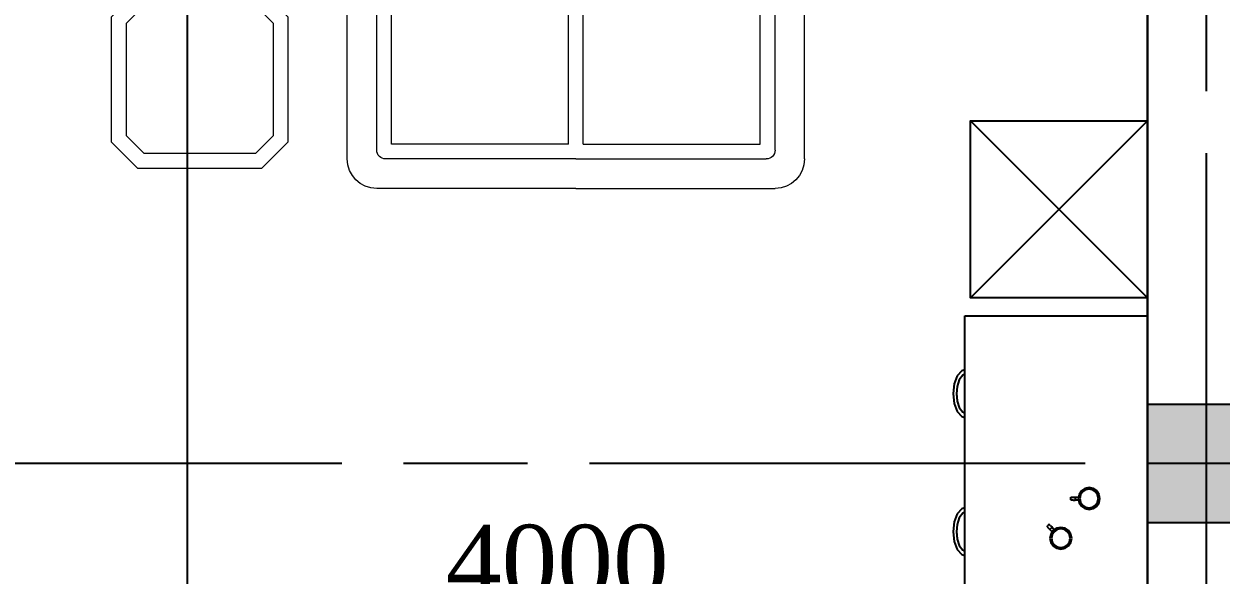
# Model space of a CAD drawing. Header units: inches. Extents: x 2870606 to 3671143, y -733551 to -473558.
# Drawn here: x 3545936 to 3549993, y -506801 to -504934 of the extents above; entities that cross this region are included whole.
import ezdxf

# ---------------------------------------------------------------- set-up
doc = ezdxf.new("R2010")
doc.units = ezdxf.units.IN
doc.header["$MEASUREMENT"] = 0
doc.linetypes.add('ACAD_ISO08W100', pattern=[36, 24, -3, 6, -3])
doc.linetypes.add('NIEIOIAY', pattern=[0])
doc.layers.add('МЕБЕЛИРОВКА', color=7, linetype='Continuous')
doc.styles.add('J~stule', font='dutch.ttf')
doc.dimstyles.new('J~style', dxfattribs={"dimscale": 100, "dimtxt": 2.5, "dimasz": 2, "dimexe": 0.55, "dimexo": 0.725, "dimtad": 1, "dimdec": 0, "dimdsep": 46, "dimtxsty": 'J~stule', "dimblk": 'OBLIQUE', "dimcen": 2, "dimdle": 0.5, "dimadec": 0, "dimazin": 0, "dimtfac": 1, "dimtdec": 0, "dimtmove": 0, "dimatfit": 3, "dimfxl": 1, "dimarcsym": 0})

# ---------------------------------------------------------------- blocks, each defined once
blk = doc.blocks.new('fgdgf')
for p, q in [((832278.4, 156203.2, -1288.5), (832278.4, 158583.3, -1288.5)), ((831659.5, 157126, -1288.5), (831659.5, 156203.2, -1288.5)), ((831623.6, 156967.4, -1288.5), (831633.9, 156994.7, -1288.5)), ((831633.9, 156994.7, -1288.5), (831649.1, 157011.8, -1288.5)), ((831641, 156981.5, -1288.5), (831652.4, 156997.2, -1288.5)), ((831649.1, 157011.8, -1288.5), (831659.5, 157014.4, -1288.5)), ((831652.4, 156997.2, -1288.5), (831659.5, 157000.8, -1288.5)), ((831971.1, 156990.5, -1288.5), (831985.2, 156993.3, -1288.5)), ((831985.2, 156993.3, -1288.5), (831999.3, 156990.5, -1288.5)), ((831619.9, 156934.6, -1288.5), (831623.6, 156967.4, -1288.5)), ((831631.1, 156934.6, -1288.5), (831633.7, 156959.7, -1288.5)), ((831631.2, 156934, -1288.5), (831633.7, 156958.6, -1288.5)), ((831633.7, 156959.7, -1288.5), (831641, 156981.5, -1288.5)), ((831948.3, 156956.5, -1288.5), (831951.1, 156970.6, -1288.5)), ((831951.1, 156942.4, -1288.5), (831948.3, 156956.5, -1288.5)), ((831951.1, 156970.6, -1288.5), (831959.1, 156982.6, -1288.5)), ((831953.6, 156956.5, -1288.5), (831956, 156968.6, -1288.5)), ((831956, 156944.4, -1288.5), (831953.6, 156956.5, -1288.5)), ((831956, 156968.6, -1288.5), (831962.8, 156978.8, -1288.5)), ((831959.1, 156982.6, -1288.5), (831971.1, 156990.5, -1288.5)), ((831962.8, 156978.8, -1288.5), (831973.1, 156985.7, -1288.5)), ((831973.1, 156985.7, -1288.5), (831985.2, 156988.1, -1288.5)), ((831985.2, 156988.1, -1288.5), (831997.2, 156985.7, -1288.5)), ((831997.2, 156985.7, -1288.5), (832007.5, 156978.8, -1288.5)), ((831999.3, 156990.5, -1288.5), (832011.2, 156982.6, -1288.5)), ((832007.5, 156978.8, -1288.5), (832014.3, 156968.6, -1288.5)), ((832011.2, 156982.6, -1288.5), (832019.2, 156970.6, -1288.5)), ((832014.3, 156968.6, -1288.5), (832016.7, 156956.5, -1288.5)), ((832016.7, 156956.5, -1288.5), (832014.3, 156944.4, -1288.5)), ((832019.2, 156970.6, -1288.5), (832022, 156956.5, -1288.5)), ((832022, 156956.5, -1288.5), (832019.2, 156942.4, -1288.5)), ((831619.9, 156933.5, -1288.5), (831620, 156934, -1288.5)), ((831623.6, 156900.7, -1288.5), (831619.9, 156933.5, -1288.5)), ((831633.7, 156909.5, -1288.5), (831631.1, 156934.6, -1288.5)), ((831938.4, 156917.5, -1288.5), (831939.7, 156918.7, -1288.5)), ((831938.4, 156916.5, -1288.5), (831938.4, 156917.5, -1288.5)), ((831939.5, 156914.8, -1288.5), (831938.4, 156916.5, -1288.5)), ((831941.2, 156912.8, -1288.5), (831939.5, 156914.8, -1288.5)), ((831939.7, 156918.7, -1288.5), (831943.1, 156922.1, -1288.5)), ((831943.2, 156911.1, -1288.5), (831941.2, 156912.8, -1288.5)), ((831943.1, 156922.1, -1288.5), (831947.7, 156926.8, -1288.5)), ((831944.9, 156910, -1288.5), (831943.2, 156911.1, -1288.5)), ((831947.1, 156911.3, -1288.5), (831945.9, 156910, -1288.5)), ((831950.5, 156914.7, -1288.5), (831947.1, 156911.3, -1288.5)), ((831947.7, 156926.8, -1288.5), (831952.4, 156931.4, -1288.5)), ((831947.7, 156926.8, -1288.5), (831948.2, 156926.3, -1288.5)), ((831949.6, 156924.9, -1288.5), (831948.2, 156926.3, -1288.5)), ((831951.4, 156923, -1288.5), (831949.6, 156924.9, -1288.5)), ((831950.5, 156914.7, -1288.5), (831955.2, 156919.3, -1288.5)), ((831959.1, 156930.5, -1288.5), (831951.1, 156942.4, -1288.5)), ((831953.3, 156921.2, -1288.5), (831951.4, 156923, -1288.5)), ((831952.4, 156931.4, -1288.5), (831955.8, 156934.8, -1288.5)), ((831954.7, 156919.8, -1288.5), (831953.3, 156921.2, -1288.5)), ((831955.2, 156919.3, -1288.5), (831954.7, 156919.8, -1288.5)), ((831955.2, 156919.3, -1288.5), (831959.8, 156924, -1288.5)), ((831955.8, 156934.8, -1288.5), (831956, 156935.1, -1288.5)), ((831962.8, 156934.2, -1288.5), (831956, 156944.4, -1288.5)), ((831956, 156935.1, -1288.5), (831956.1, 156935, -1288.5)), ((831957.5, 156932.8, -1288.5), (831956.5, 156934.4, -1288.5)), ((831958.3, 156931.7, -1288.5), (831957.5, 156932.8, -1288.5)), ((831971.1, 156922.5, -1288.5), (831959.1, 156930.5, -1288.5)), ((831959.8, 156924, -1288.5), (831963.4, 156927.6, -1288.5)), ((831962.8, 156928, -1288.5), (831961.7, 156928.7, -1288.5)), ((831973.1, 156927.3, -1288.5), (831962.8, 156934.2, -1288.5)), ((831963.1, 156927.8, -1288.5), (831962.8, 156928, -1288.5)), ((831985.2, 156919.7, -1288.5), (831971.1, 156922.5, -1288.5)), ((831985.2, 156924.9, -1288.5), (831973.1, 156927.3, -1288.5)), ((831997.2, 156927.3, -1288.5), (831985.2, 156924.9, -1288.5)), ((831999.3, 156922.5, -1288.5), (831985.2, 156919.7, -1288.5)), ((832007.5, 156934.2, -1288.5), (831997.2, 156927.3, -1288.5)), ((832011.2, 156930.5, -1288.5), (831999.3, 156922.5, -1288.5)), ((832014.3, 156944.4, -1288.5), (832007.5, 156934.2, -1288.5)), ((832019.2, 156942.4, -1288.5), (832011.2, 156930.5, -1288.5)), ((831633.9, 156873.4, -1288.5), (831623.6, 156900.7, -1288.5)), ((831641, 156887.6, -1288.5), (831633.7, 156909.5, -1288.5)), ((831649.1, 156856.3, -1288.5), (831633.9, 156873.4, -1288.5)), ((831652.4, 156871.9, -1288.5), (831641, 156887.6, -1288.5)), ((831659.5, 156868.3, -1288.5), (831652.4, 156871.9, -1288.5)), ((831945.9, 156910, -1288.5), (831944.9, 156910, -1288.5)), ((831659.5, 156853.6, -1288.5), (831649.1, 156856.3, -1288.5)), ((832043.9, 156821.8, -1288.5), (832046.7, 156835.9, -1288.5)), ((832046.7, 156835.9, -1288.5), (832054.7, 156847.9, -1288.5)), ((832049.2, 156821.8, -1288.5), (832051.6, 156833.9, -1288.5)), ((832051.6, 156833.9, -1288.5), (832058.4, 156844.2, -1288.5)), ((832054.7, 156847.9, -1288.5), (832066.7, 156855.9, -1288.5)), ((832058.4, 156844.2, -1288.5), (832068.7, 156851, -1288.5)), ((832066.7, 156855.9, -1288.5), (832080.8, 156858.7, -1288.5)), ((832068.7, 156851, -1288.5), (832080.8, 156853.4, -1288.5)), ((832080.8, 156858.7, -1288.5), (832094.9, 156855.9, -1288.5)), ((832080.8, 156853.4, -1288.5), (832092.8, 156851, -1288.5)), ((832092.8, 156851, -1288.5), (832103.1, 156844.2, -1288.5)), ((832094.9, 156855.9, -1288.5), (832106.8, 156847.9, -1288.5)), ((832103.1, 156844.2, -1288.5), (832109.9, 156833.9, -1288.5)), ((832106.8, 156847.9, -1288.5), (832114.8, 156835.9, -1288.5)), ((832109.9, 156833.9, -1288.5), (832112.3, 156821.8, -1288.5)), ((832114.8, 156835.9, -1288.5), (832117.6, 156821.8, -1288.5)), ((832018.9, 156824.6, -1288.5), (832018.8, 156822, -1288.5)), ((832018.8, 156822, -1288.5), (832018.9, 156819.4, -1288.5)), ((832019.4, 156826.6, -1288.5), (832018.9, 156824.6, -1288.5)), ((832018.9, 156819.4, -1288.5), (832019.4, 156817.4, -1288.5)), ((832020.1, 156827.3, -1288.5), (832019.4, 156826.6, -1288.5)), ((832019.4, 156817.4, -1288.5), (832020.1, 156816.7, -1288.5)), ((832026.7, 156827.3, -1288.5), (832020.1, 156827.3, -1288.5)), ((832020.1, 156816.7, -1288.5), (832044.9, 156816.7, -1288.5)), ((832026.7, 156827.3, -1288.5), (832033.2, 156827.3, -1288.5)), ((832033.2, 156827.3, -1288.5), (832033.2, 156826.6, -1288.5)), ((832039.8, 156827.3, -1288.5), (832033.2, 156827.3, -1288.5)), ((832033.2, 156817.4, -1288.5), (832033.2, 156826.6, -1288.5)), ((832033.2, 156816.7, -1288.5), (832033.2, 156817.4, -1288.5)), ((832045, 156827.3, -1288.5), (832039.8, 156827.3, -1288.5)), ((832043.9, 156821.8, -1288.5), (832044.4, 156819.4, -1288.5)), ((832046.7, 156807.7, -1288.5), (832043.9, 156821.8, -1288.5)), ((832044.2, 156823.4, -1288.5), (832044.9, 156826.6, -1288.5)), ((832044.4, 156819.4, -1288.5), (832044.7, 156818, -1288.5)), ((832044.5, 156824.6, -1288.5), (832044.9, 156826.9, -1288.5)), ((832044.9, 156826.9, -1288.5), (832045, 156827.3, -1288.5)), ((832044.9, 156826.9, -1288.5), (832044.9, 156826.6, -1288.5)), ((832044.9, 156817, -1288.5), (832044.9, 156817.1, -1288.5)), ((832044.9, 156817, -1288.5), (832044.9, 156817, -1288.5)), ((832054.7, 156795.8, -1288.5), (832046.7, 156807.7, -1288.5)), ((832051.6, 156809.8, -1288.5), (832049.2, 156821.8, -1288.5)), ((832058.4, 156799.5, -1288.5), (832051.6, 156809.8, -1288.5)), ((832066.7, 156787.8, -1288.5), (832054.7, 156795.8, -1288.5)), ((832068.7, 156792.7, -1288.5), (832058.4, 156799.5, -1288.5)), ((832080.8, 156790.3, -1288.5), (832068.7, 156792.7, -1288.5)), ((832092.8, 156792.7, -1288.5), (832080.8, 156790.3, -1288.5)), ((832103.1, 156799.5, -1288.5), (832092.8, 156792.7, -1288.5)), ((832106.8, 156795.8, -1288.5), (832094.9, 156787.8, -1288.5)), ((832109.9, 156809.8, -1288.5), (832103.1, 156799.5, -1288.5)), ((832114.8, 156807.7, -1288.5), (832106.8, 156795.8, -1288.5)), ((832112.3, 156821.8, -1288.5), (832109.9, 156809.8, -1288.5)), ((832117.6, 156821.8, -1288.5), (832114.8, 156807.7, -1288.5)), ((832080.8, 156785, -1288.5), (832066.7, 156787.8, -1288.5)), ((832094.9, 156787.8, -1288.5), (832080.8, 156785, -1288.5)), ((831649.1, 156544.3, -1288.5), (831659.5, 156546.9, -1288.5)), ((831623.6, 156499.9, -1288.5), (831633.9, 156527.2, -1288.5)), ((831633.7, 156492.2, -1288.5), (831641, 156514, -1288.5)), ((831633.9, 156527.2, -1288.5), (831649.1, 156544.3, -1288.5)), ((831641, 156514, -1288.5), (831652.4, 156529.7, -1288.5)), ((831652.4, 156529.7, -1288.5), (831659.5, 156533.3, -1288.5)), ((831619.9, 156467.1, -1288.5), (831623.6, 156499.9, -1288.5)), ((831619.9, 156466, -1288.5), (831620, 156466.5, -1288.5)), ((831623.6, 156433.2, -1288.5), (831619.9, 156466, -1288.5)), ((831631.1, 156467.1, -1288.5), (831633.7, 156492.2, -1288.5)), ((831633.7, 156442, -1288.5), (831631.1, 156467.1, -1288.5)), ((831631.2, 156466.5, -1288.5), (831633.7, 156491.1, -1288.5)), ((831633.9, 156405.9, -1288.5), (831623.6, 156433.2, -1288.5)), ((831641, 156420.1, -1288.5), (831633.7, 156442, -1288.5)), ((831649.1, 156388.8, -1288.5), (831633.9, 156405.9, -1288.5)), ((831652.4, 156404.4, -1288.5), (831641, 156420.1, -1288.5)), ((831659.5, 156386.1, -1288.5), (831649.1, 156388.8, -1288.5)), ((831659.5, 156400.8, -1288.5), (831652.4, 156404.4, -1288.5)), ((831659.5, 156203.2, -1288.5), (832278.4, 156203.2, -1288.5)), ((831659.5, 156203.2, -1288.5), (831664.7, 156203.2, -1288.5))]:
    blk.add_line(p, q)
blk = doc.blocks.new('_Oblique')
at = {"color": 0, "linetype": 'ByBlock', "lineweight": -2}
blk.add_line((-0.5, -0.5), (0.5, 0.5), dxfattribs=at)
blk = doc.blocks.new('*D840')
at = {"color": 0, "lineweight": -2, "transparency": 16777216}
for p, q in [((3545743.7, -506885), (3545743.7, -507003)), ((3549743.7, -506885), (3549743.7, -507003)), ((3545693.7, -506948), (3549793.7, -506948))]:
    blk.add_line(p, q, dxfattribs=at)
at = {"layer": 'Defpoints', "color": 0, "lineweight": 35, "transparency": 16777216}
for p in [(3545743.7, -506812.5, -14.6), (3549743.7, -506812.5), (3549743.7, -506948)]:
    blk.add_point(p, dxfattribs=at)
at = {"color": 0, "lineweight": -2, "transparency": 16777216, "xscale": 200, "yscale": 200, "zscale": 200, "rotation": 180}
blk.add_blockref('_Oblique', (3545743.7, -506948), dxfattribs=at)
at = {"color": 0, "lineweight": -2, "transparency": 16777216, "xscale": 200, "yscale": 200, "zscale": 200}
blk.add_blockref('_Oblique', (3549743.7, -506948), dxfattribs=at)
at = {"color": 0, "transparency": 16777216, "insert": (3547743.7, -506758), "char_height": 250, "attachment_point": 5, "style": 'J~stule'}
blk.add_mtext('4000', dxfattribs=at)
blk = doc.blocks.new('*D844')
at = {"color": 0, "lineweight": -2, "transparency": 16777216}
for p, q in [((3546489.5, -500573.1), (3546489.5, -508353.1)), ((3546151.5, -500623.1), (3546544.5, -500623.1)), ((3546191, -508303.1), (3546544.5, -508303.1))]:
    blk.add_line(p, q, dxfattribs=at)
at = {"layer": 'Defpoints', "color": 0, "lineweight": 35, "transparency": 16777216}
for p in [(3546079, -500623.1), (3546118.5, -508303.1), (3546489.5, -508303.1)]:
    blk.add_point(p, dxfattribs=at)
at = {"color": 0, "lineweight": -2, "transparency": 16777216, "xscale": 200, "yscale": 200, "zscale": 200}
for p, rotation in [((3546489.5, -500623.1), 90), ((3546489.5, -508303.1), 270)]:
    blk.add_blockref('_Oblique', p, dxfattribs=dict(at, rotation=rotation))
at = {"color": 0, "transparency": 16777216, "insert": (3546299.3, -504463.1), "char_height": 250, "attachment_point": 5, "rotation": 90, "style": 'J~stule'}
blk.add_mtext('7680', dxfattribs=at)
blk = doc.blocks.new('ydyyd')
at = {"layer": 'МЕБЕЛИРОВКА', "lineweight": 13}
for p, q in [((731232.4, 155065), (730612.4, 155065)), ((730582.4, 154995), (730582.4, 155035)), ((731202.4, 154965), (730612.4, 154965)), ((731332.4, 153965), (731332.4, 154965)), ((731232.4, 153965), (731232.4, 154935)), ((730632.4, 154345), (730632.4, 154885)), ((731182.4, 154915), (730662.4, 154915)), ((731182.4, 154315), (731182.4, 154915)), ((729032.4, 154266.6), (729161.7, 154395.9)), ((729161.7, 154395.9), (730003.1, 154395.9)), ((730003.1, 154395.9), (730132.4, 154266.6)), ((729082.4, 154245.9), (729182.4, 154345.9)), ((729182.4, 154345.9), (729982.4, 154345.9)), ((729982.4, 154345.9), (730082.4, 154245.9)), ((731182.4, 154315), (730662.4, 154315)), ((729032.4, 153425.2), (729032.4, 154266.6)), ((729082.4, 153445.9), (729082.4, 154245.9)), ((730082.4, 154245.9), (730082.4, 153445.9)), ((730132.4, 154266.6), (730132.4, 153425.2)), ((730632.4, 153965), (730632.4, 154235)), ((731182.4, 154265), (730662.4, 154265)), ((731182.4, 153965), (731182.4, 154265)), ((730632.4, 153965), (730632.4, 153695)), ((731182.4, 153965), (731182.4, 153665)), ((731232.4, 153965), (731232.4, 152995)), ((731332.4, 153965), (731332.4, 152965)), ((731182.4, 153665), (730662.4, 153665)), ((730632.4, 153585), (730632.4, 153045)), ((731182.4, 153615), (730662.4, 153615)), ((731182.4, 153615), (731182.4, 153015)), ((729161.7, 153295.9), (729032.4, 153425.2)), ((729182.4, 153345.9), (729082.4, 153445.9)), ((729982.4, 153345.9), (730082.4, 153445.9)), ((730003.1, 153295.9), (730132.4, 153425.2)), ((729982.4, 153345.9), (729182.4, 153345.9)), ((730003.1, 153295.9), (729161.7, 153295.9)), ((731182.4, 153015), (730662.4, 153015)), ((730582.4, 152935), (730582.4, 152895)), ((731202.4, 152965), (730612.4, 152965)), ((731232.4, 152865), (730612.4, 152865)), ((728848.9, 152745.9), (728808.9, 152745.9)), ((730258.9, 152745.9), (730298.9, 152745.9)), ((728778.9, 152095.9), (728778.9, 152715.9)), ((728878.9, 152125.9), (728878.9, 152715.9)), ((729498.9, 152695.9), (728958.9, 152695.9)), ((729608.9, 152695.9), (730148.9, 152695.9)), ((730228.9, 152125.9), (730228.9, 152715.9)), ((730328.9, 152095.9), (730328.9, 152715.9)), ((728928.9, 152145.9), (728928.9, 152665.9)), ((729528.9, 152145.9), (729528.9, 152665.9)), ((729578.9, 152145.9), (729578.9, 152665.9)), ((730178.9, 152145.9), (730178.9, 152665.9)), ((730618.2, 152665), (730528.9, 152575.7)), ((730618.2, 152665), (731039.6, 152665)), ((731039.6, 152665), (731128.9, 152575.7)), ((730638.9, 152615), (730578.9, 152555)), ((730638.9, 152615), (731018.9, 152615)), ((731018.9, 152615), (731078.9, 152555)), ((730528.9, 152154.3), (730528.9, 152575.7)), ((731128.9, 152575.7), (731128.9, 152154.3)), ((730578.9, 152175), (730578.9, 152555)), ((731078.9, 152555), (731078.9, 152175)), ((730578.9, 152175), (730638.9, 152115)), ((731018.9, 152115), (731078.9, 152175)), ((729528.9, 152145.9), (728928.9, 152145.9)), ((729578.9, 152145.9), (730178.9, 152145.9)), ((730528.9, 152154.3), (730618.2, 152065)), ((731039.6, 152065), (731128.9, 152154.3)), ((729553.9, 152095.9), (728908.9, 152095.9)), ((729553.9, 152095.9), (730198.9, 152095.9)), ((731018.9, 152115), (730638.9, 152115)), ((731039.6, 152065), (730618.2, 152065)), ((729553.9, 151995.9), (728878.9, 151995.9)), ((729553.9, 151995.9), (730228.9, 151995.9))]:
    blk.add_line(p, q, dxfattribs=at)
for centre, radius, start, end in [((730612.4, 155035), 30, 90, 180), ((731232.4, 154965), 100, 0, 90), ((730612.4, 154995), 30, 180, 270), ((731202.4, 154935), 30, 0, 90), ((730662.4, 154885), 30, 90, 180), ((730662.4, 154345), 30, 180, 270), ((730662.4, 154235), 30, 90, 180), ((730662.4, 153695), 30, 180, 270), ((730662.4, 153585), 30, 90, 180), ((730662.4, 153045), 30, 180, 270), ((731202.4, 152995), 30, 270, 0), ((730612.4, 152935), 30, 90, 180), ((731232.4, 152965), 100, 270, 0), ((730612.4, 152895), 30, 180, 270), ((728808.9, 152715.9), 30, 90, 180), ((728848.9, 152715.9), 30, 0, 90), ((730258.9, 152715.9), 30, 90, 180), ((730298.9, 152715.9), 30, 0, 90), ((728958.9, 152665.9), 30, 90, 180), ((729498.9, 152665.9), 30, 0, 90), ((729608.9, 152665.9), 30, 90, 180), ((730148.9, 152665.9), 30, 0, 90), ((728908.9, 152125.9), 30, 180, 270), ((730198.9, 152125.9), 30, 270, 0), ((728878.9, 152095.9), 100, 180, 270), ((730228.9, 152095.9), 100, 270, 0)]:
    blk.add_arc(centre, radius, start, end, dxfattribs=at)

msp = doc.modelspace()

# ---------------------------------------------------------------- hatches: boundary and pattern name
h = msp.add_hatch(color=256)
h.dxf.hatch_style = 1
h.paths.add_polyline_path([(3550143.68, -506623.13), (3550143.68, -506223.13), (3549743.68, -506223.13), (3549743.68, -506623.13)])

# ---------------------------------------------------------------- linework, layer by layer
at = {"color": 252, "linetype": 'ACAD_ISO08W100', "ltscale": 70}
for p, q in [((3549943.68, -524692.02), (3549943.68, -496403.85)), ((3587332.87, -506423.13), (3525281.82, -506423.13))]:
    msp.add_line(p, q, dxfattribs=at)
at = {"lineweight": 30}
msp.add_line((3549743.68, -508303.13), (3549743.68, -498223.13), dxfattribs=at)
at = {"color": 7, "linetype": 'NIEIOIAY'}
for points in [[(3549743.68, -505861.79), (3549143.68, -505861.79), (3549143.68, -505261.79), (3549743.68, -505261.79), (3549743.68, -505861.79)], [(3549143.68, -505861.79), (3549743.68, -505261.79)], [(3549743.68, -505861.79), (3549143.68, -505261.79)]]:
    msp.add_lwpolyline(points, dxfattribs=at)
msp.add_lwpolyline([(3549743.68, -506223.13), (3549743.68, -506623.13), (3550143.68, -506623.13), (3550143.68, -506223.13)], close=True)

# ---------------------------------------------------------------- block references
at = {"xscale": -1}
msp.add_blockref('ydyyd', (4277360.73, -657487.23, 94.6), dxfattribs=at)
at = {"xscale": -1, "rotation": 180}
msp.add_blockref('fgdgf', (2717465.32, -349719.93, 1288.5), dxfattribs=at)

# ---------------------------------------------------------------- dimensions: what is measured, and where the dimension line sits
dim = msp.add_linear_dim(base=(3546489.48, -508303.13), p1=(3546079.03, -500623.13), p2=(3546118.5, -508303.13), angle=90, dimstyle='J~style', override={"dimdec": 1, "dimtdec": 1})
dim.commit()
dim.dimension.update_dxf_attribs({"geometry": '*D844', "text_midpoint": (3546299.29, -504463.13)})
dim = msp.add_linear_dim(base=(3549743.68, -506948.02), p1=(3545743.68, -506812.46, -14.55), p2=(3549743.68, -506812.46), dimstyle='J~style', override={"dimdec": 1, "dimtdec": 1})
dim.commit()
dim.dimension.update_dxf_attribs({"geometry": '*D840', "text_midpoint": (3547743.68, -506758.01)})

doc.saveas('drawing.dxf')
